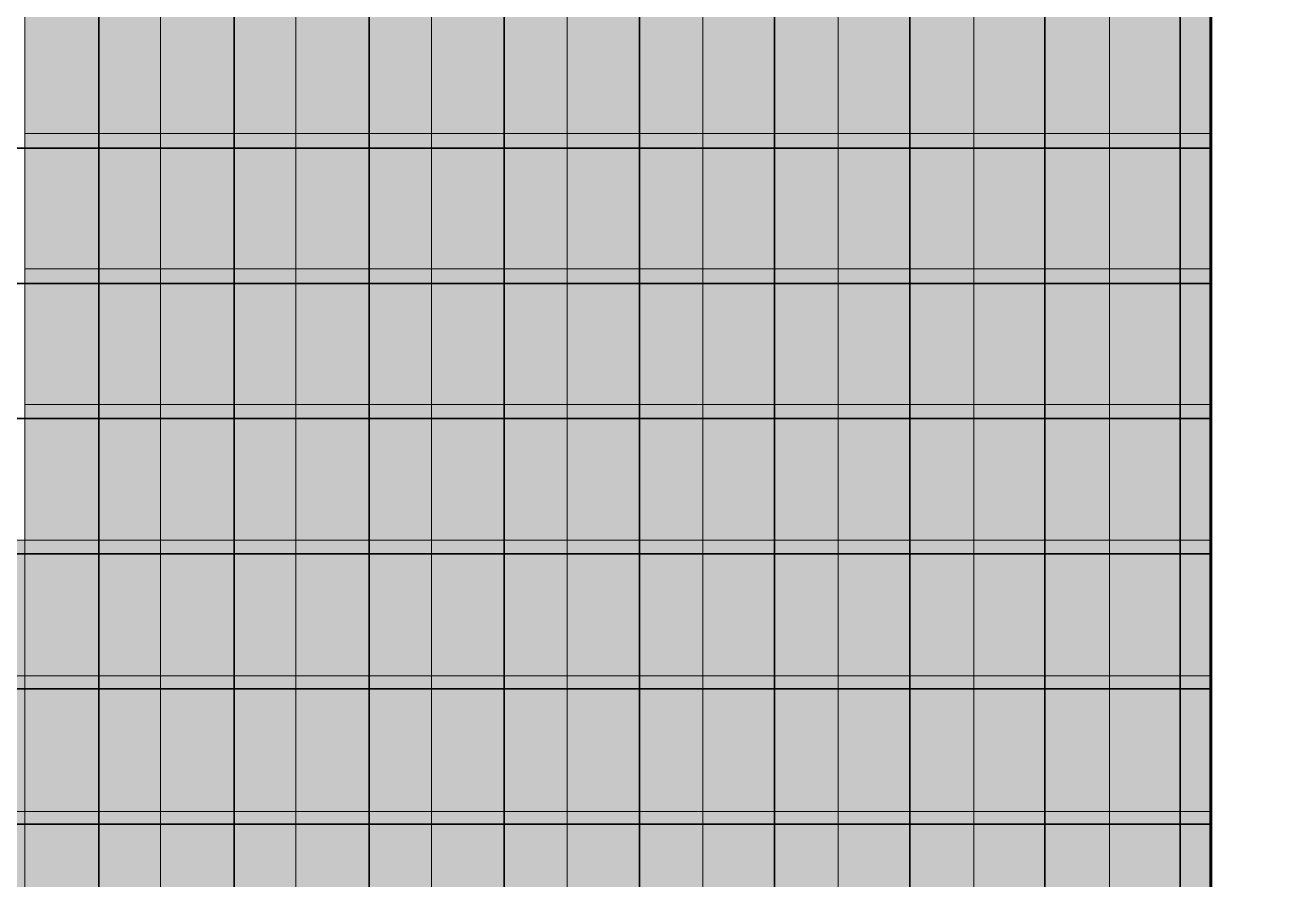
# Model space of a CAD drawing. Header units: millimetres. Extents: x -510890 to 418982, y -118257 to 141350.
# Drawn here: x 206461 to 211036, y -50926 to -47775 of the extents above; entities that cross this region are included whole.
import ezdxf

# ---------------------------------------------------------------- set-up
doc = ezdxf.new("R2010")
doc.units = ezdxf.units.MM
doc.layers.add('АР_Площадь контур', color=220, linetype='Continuous', lineweight=35, plot=False)

msp = doc.modelspace()

# ---------------------------------------------------------------- hatches: boundary and pattern name
at = {"layer": 'АР_Площадь контур', "true_color": 0x000000, "transparency": 33554687}
h = msp.add_hatch(dxfattribs=at)
h.set_pattern_fill('ANSI37', color=18, scale=157, angle=45, style=0)
h.set_pattern_definition([(90, (139938.06, -126491.3), (-498.475, 0), []), (180, (139938.06, -126491.3), (-6e-14, -498.475), [])])
h.paths.add_polyline_path([(210835.5, -53230.6), (204460.5, -53230.6), (204460.5, -44625.2), (210835.5, -44625.2), (210835.5, -48205.6), (210834.3, -48205.6), (210836.7, -49446.1), (210835.5, -49445.1), (210835.5, -51630.6), (211035.5, -51630.6), (211035.5, -53130.6), (210835.5, -53130.6)])
at = {"layer": 'АР_Площадь контур', "lineweight": 5, "ltscale": 300, "true_color": 0xb8b9bc, "transparency": 33554687}
h = msp.add_hatch(color=9, dxfattribs=at)
h.dxf.hatch_style = 1
h.paths.add_polyline_path([(206961, -47675.6), (206461, -47675.6), (206461, -48175.6), (206961, -48175.6)])
at = {"layer": 'АР_Площадь контур', "lineweight": 5, "ltscale": 300, "transparency": 33554687}
h = msp.add_hatch(color=252, dxfattribs=at)
h.dxf.hatch_style = 1
h.paths.add_polyline_path([(207461, -47675.6), (206961, -47675.6), (206961, -48175.6), (207461, -48175.6)])
at = {"layer": 'АР_Площадь контур', "lineweight": 5, "ltscale": 300, "true_color": 0x828487, "transparency": 33554687}
h = msp.add_hatch(color=252, dxfattribs=at)
h.dxf.hatch_style = 1
h.paths.add_polyline_path([(207961, -47675.6), (207461, -47675.6), (207461, -48175.6), (207961, -48175.6)])
h = msp.add_hatch(color=252, dxfattribs=at)
h.dxf.hatch_style = 1
h.paths.add_polyline_path([(208461, -47675.6), (207961, -47675.6), (207961, -48175.6), (208461, -48175.6)])
h = msp.add_hatch(color=252, dxfattribs=at)
h.dxf.hatch_style = 1
h.paths.add_polyline_path([(208961, -47675.6), (208461, -47675.6), (208461, -48175.6), (208961, -48175.6)])
at = {"layer": 'АР_Площадь контур', "lineweight": 5, "ltscale": 300, "true_color": 0xb8b9bc, "transparency": 33554687}
h = msp.add_hatch(color=9, dxfattribs=at)
h.dxf.hatch_style = 1
h.paths.add_polyline_path([(209461, -47675.6), (208961, -47675.6), (208961, -48175.6), (209461, -48175.6)])
at = {"layer": 'АР_Площадь контур', "lineweight": 5, "ltscale": 300, "transparency": 33554687}
h = msp.add_hatch(color=252, dxfattribs=at)
h.dxf.hatch_style = 1
h.paths.add_polyline_path([(209961, -47675.6), (209461, -47675.6), (209461, -48175.6), (209961, -48175.6)])
h = msp.add_hatch(color=252, dxfattribs=at)
h.dxf.hatch_style = 1
h.paths.add_polyline_path([(210461, -47675.6), (209961, -47675.6), (209961, -48175.6), (210461, -48175.6)])
h = msp.add_hatch(color=252, dxfattribs=at)
h.dxf.hatch_style = 1
h.paths.add_polyline_path([(210835.5, -48675.6), (210835.5, -48205.6), (210835.5, -47675.6), (210461, -47675.6), (210461, -48675.6)])
at = {"layer": 'АР_Площадь контур', "lineweight": 5, "ltscale": 300, "true_color": 0xb8b9bc, "transparency": 33554687}
h = msp.add_hatch(color=9, dxfattribs=at)
h.dxf.hatch_style = 1
h.paths.add_polyline_path([(210461, -52175.6), (209961, -52175.6)], flags=17)
h.paths.add_polyline_path([(210461, -51675.6), (209961, -51675.6), (209961, -52175.6), (210461, -52175.6)])
h.paths.add_polyline_path([(209961, -51675.6), (209461, -51675.6), (209461, -52175.6), (209961, -52175.6)])
h.paths.add_polyline_path([(209961, -50675.6), (209461, -50675.6), (209461, -51675.6), (209961, -51675.6)])
h.paths.add_polyline_path([(209461, -51175.6), (208961, -51175.6)], flags=17)
h.paths.add_polyline_path([(209461, -50675.6), (208961, -50675.6), (208961, -51175.6), (209461, -51175.6)])
h.paths.add_polyline_path([(208961, -50675.6), (208461, -50675.6), (208461, -51175.6), (208961, -51175.6)])
h.paths.add_polyline_path([(208961, -49675.6), (208461, -49675.6), (208461, -50675.6), (208961, -50675.6)])
h.paths.add_polyline_path([(208461, -50175.6), (207961, -50175.6)])
h.paths.add_polyline_path([(208461, -49675.6), (207961, -49675.6), (207961, -50175.6), (208461, -50175.6)])
h.paths.add_polyline_path([(207961, -49675.6), (207461, -49675.6), (207461, -50175.6), (207961, -50175.6)])
h.paths.add_polyline_path([(207461, -49175.6), (206961, -49175.6)])
h.paths.add_polyline_path([(206461, -48175.6), (205961, -48175.6)], flags=17)
h = msp.add_hatch(color=9, dxfattribs=at)
h.dxf.hatch_style = 1
h.paths.add_polyline_path([(206961, -48175.6), (206461, -48175.6), (206461, -48675.6), (206961, -48675.6)])
at = {"layer": 'АР_Площадь контур', "lineweight": 5, "ltscale": 300, "transparency": 33554687}
h = msp.add_hatch(color=252, dxfattribs=at)
h.dxf.hatch_style = 1
h.paths.add_polyline_path([(207461, -48175.6), (206961, -48175.6), (206961, -48675.6), (207461, -48675.6)])
h = msp.add_hatch(color=252, dxfattribs=at)
h.dxf.hatch_style = 1
h.paths.add_polyline_path([(207961, -48175.6), (207461, -48175.6), (207461, -48675.6), (207961, -48675.6)])
h = msp.add_hatch(color=252, dxfattribs=at)
h.dxf.hatch_style = 1
h.paths.add_polyline_path([(208461, -48175.6), (207961, -48175.6), (207961, -49175.6), (208461, -49175.6)])
at = {"layer": 'АР_Площадь контур', "lineweight": 5, "ltscale": 300, "true_color": 0x828487, "transparency": 33554687}
h = msp.add_hatch(color=252, dxfattribs=at)
h.dxf.hatch_style = 1
h.paths.add_polyline_path([(208961, -48175.6), (208461, -48175.6), (208461, -48675.6), (208961, -48675.6)])
at = {"layer": 'АР_Площадь контур', "lineweight": 5, "ltscale": 300, "true_color": 0xb8b9bc, "transparency": 33554687}
h = msp.add_hatch(color=9, dxfattribs=at)
h.dxf.hatch_style = 1
h.paths.add_polyline_path([(209461, -48175.6), (208961, -48175.6), (208961, -48675.6), (209461, -48675.6)])
h = msp.add_hatch(color=9, dxfattribs=at)
h.dxf.hatch_style = 1
h.paths.add_polyline_path([(209961, -48175.6), (209461, -48175.6), (209461, -48675.6), (209961, -48675.6)])
h = msp.add_hatch(color=9, dxfattribs=at)
h.dxf.hatch_style = 1
h.paths.add_polyline_path([(210461, -48175.6), (209961, -48175.6), (209961, -49175.6), (210461, -49175.6)])
h = msp.add_hatch(color=9, dxfattribs=at)
h.dxf.hatch_style = 1
h.paths.add_polyline_path([(206961, -48675.6), (206461, -48675.6), (206461, -49175.6), (206961, -49175.6)])
h = msp.add_hatch(color=9, dxfattribs=at)
h.dxf.hatch_style = 1
h.paths.add_polyline_path([(207461, -48675.6), (206961, -48675.6), (206961, -49175.6), (207461, -49175.6)])
h = msp.add_hatch(color=9, dxfattribs=at)
h.dxf.hatch_style = 1
h.paths.add_polyline_path([(207961, -48675.6), (207461, -48675.6), (207461, -49175.6), (207961, -49175.6)])
at = {"layer": 'АР_Площадь контур', "lineweight": 5, "ltscale": 300, "true_color": 0x828487, "transparency": 33554687}
h = msp.add_hatch(color=252, dxfattribs=at)
h.dxf.hatch_style = 1
h.paths.add_polyline_path([(208961, -48675.6), (208461, -48675.6), (208461, -49175.6), (208961, -49175.6)])
h = msp.add_hatch(color=252, dxfattribs=at)
h.dxf.hatch_style = 1
h.paths.add_polyline_path([(209461, -48675.6), (208961, -48675.6), (208961, -49175.6), (209461, -49175.6)])
h = msp.add_hatch(color=252, dxfattribs=at)
h.dxf.hatch_style = 1
h.paths.add_polyline_path([(209961, -48675.6), (209461, -48675.6), (209461, -49175.6), (209961, -49175.6)])
at = {"layer": 'АР_Площадь контур', "lineweight": 5, "ltscale": 300, "transparency": 33554687}
h = msp.add_hatch(color=252, dxfattribs=at)
h.dxf.hatch_style = 1
h.paths.add_polyline_path([(210835.5, -49175.6), (210835.5, -48675.6), (210461, -48675.6), (210461, -49175.6)])
at = {"layer": 'АР_Площадь контур', "lineweight": 5, "ltscale": 300, "true_color": 0x828487, "transparency": 33554687}
h = msp.add_hatch(color=252, dxfattribs=at)
h.dxf.hatch_style = 1
h.paths.add_polyline_path([(207461, -49175.6), (206461, -49175.6), (206461, -49675.6), (207461, -49675.6)])
at = {"layer": 'АР_Площадь контур', "lineweight": 5, "ltscale": 300, "true_color": 0xb8b9bc, "transparency": 33554687}
h = msp.add_hatch(color=9, dxfattribs=at)
h.dxf.hatch_style = 1
h.paths.add_polyline_path([(207961, -49175.6), (207461, -49175.6), (207461, -49675.6), (207961, -49675.6)])
at = {"layer": 'АР_Площадь контур', "lineweight": 5, "ltscale": 300, "transparency": 33554687}
h = msp.add_hatch(color=252, dxfattribs=at)
h.dxf.hatch_style = 1
h.paths.add_polyline_path([(208461, -49175.6), (207961, -49175.6), (207961, -49675.6), (208461, -49675.6)])
h = msp.add_hatch(color=252, dxfattribs=at)
h.dxf.hatch_style = 1
h.paths.add_polyline_path([(209461, -49175.6), (208461, -49175.6), (208461, -49675.6), (209461, -49675.6)])
at = {"layer": 'АР_Площадь контур', "lineweight": 5, "ltscale": 300, "true_color": 0x828487, "transparency": 33554687}
h = msp.add_hatch(color=252, dxfattribs=at)
h.dxf.hatch_style = 1
h.paths.add_polyline_path([(209961, -49175.6), (209461, -49175.6), (209461, -49675.6), (209961, -49675.6)])
at = {"layer": 'АР_Площадь контур', "lineweight": 5, "ltscale": 300, "true_color": 0xb8b9bc, "transparency": 33554687}
h = msp.add_hatch(color=9, dxfattribs=at)
h.dxf.hatch_style = 1
h.paths.add_polyline_path([(210461, -49175.6), (209961, -49175.6), (209961, -49675.6), (210461, -49675.6)])
at = {"layer": 'АР_Площадь контур', "lineweight": 5, "ltscale": 300, "true_color": 0xc7c8ca, "transparency": 33554687}
h = msp.add_hatch(color=9, dxfattribs=at)
h.dxf.hatch_style = 1
h.paths.add_polyline_path([(210835.5, -49675.6), (210835.5, -49175.6), (210461, -49175.6), (210461, -49326.9), (210460.7, -49675.5)])
at = {"layer": 'АР_Площадь контур', "lineweight": 5, "ltscale": 300, "true_color": 0xb8b9bc, "transparency": 33554687}
h = msp.add_hatch(color=9, dxfattribs=at)
h.dxf.hatch_style = 1
h.paths.add_polyline_path([(204961, -49675.6), (204461, -49675.6)], flags=17)
h.paths.add_polyline_path([(205461, -50175.6), (204961, -50175.6), (204961, -50675.6), (205461, -50675.6)])
h.paths.add_polyline_path([(205961, -50175.6), (205461, -50175.6), (205461, -50675.6), (205961, -50675.6)])
h.paths.add_polyline_path([(205961, -50675.6), (205461, -50675.6)], flags=17)
h.paths.add_polyline_path([(206461, -50175.6), (205961, -50175.6), (205961, -51175.6), (206461, -51175.6)])
h.paths.add_polyline_path([(206461, -51175.6), (205961, -51175.6), (205961, -51675.6), (206461, -51675.6)])
h.paths.add_polyline_path([(206961, -51175.6), (206461, -51175.6), (206461, -51675.6), (206961, -51675.6)])
h.paths.add_polyline_path([(206961, -51675.6), (206461, -51675.6)])
h.paths.add_polyline_path([(207461, -51175.6), (206961, -51175.6), (206961, -52175.6), (207461, -52175.6)])
h.paths.add_polyline_path([(207461, -52175.6), (206961, -52175.6), (206961, -52675.6), (207461, -52675.6)])
h.paths.add_polyline_path([(207961, -52175.6), (207461, -52175.6), (207461, -52675.6), (207961, -52675.6)])
h.paths.add_polyline_path([(207961, -52675.6), (207461, -52675.6)], flags=17)
h.paths.add_polyline_path([(208461, -52175.6), (207961, -52175.6), (207961, -53175.6), (208461, -53175.6)])
h.paths.add_polyline_path([(208461, -53175.6), (207961, -53175.6), (207961, -53675.6), (208461, -53675.6)])
h.paths.add_polyline_path([(208961, -53175.6), (208461, -53175.6), (208461, -53675.6), (208961, -53675.6)])
h.paths.add_polyline_path([(208961, -53675.6), (208461, -53675.6)], flags=17)
h.paths.add_polyline_path([(209461, -53175.6), (208961, -53175.6), (208961, -54175.6), (209461, -54175.6)])
h.paths.add_polyline_path([(209461, -54175.6), (208961, -54175.6), (208961, -54675.6), (209461, -54675.6)])
h.paths.add_polyline_path([(209961, -54175.6), (209461, -54175.6), (209461, -54675.6), (209961, -54675.6)])
h.paths.add_polyline_path([(209961, -54675.6), (209961, -55175.6)], flags=17)
h.paths.add_polyline_path([(210461, -54175.6), (209961, -54175.6), (209961, -55175.6), (210461, -55175.6)])
h.paths.add_polyline_path([(210461, -55175.6), (209961, -55175.6), (209961, -55675.6), (210461, -55675.6)])
h.paths.add_polyline_path([(205461, -49675.6), (204961, -49675.6), (204961, -50175.6), (205461, -50175.6)])
at = {"layer": 'АР_Площадь контур', "lineweight": 5, "ltscale": 300, "transparency": 33554687}
h = msp.add_hatch(color=252, dxfattribs=at)
h.dxf.hatch_style = 1
h.paths.add_polyline_path([(206461, -49675.6), (205961, -49675.6), (205961, -49744.8), (206461, -49744.8)])
h = msp.add_hatch(color=252, dxfattribs=at)
h.dxf.hatch_style = 1
h.paths.add_polyline_path([(206961, -49675.6), (206461, -49675.6), (206461, -49744.8), (206961, -49744.8)])
at = {"layer": 'АР_Площадь контур', "lineweight": 5, "ltscale": 300, "true_color": 0x828487, "transparency": 33554687}
h = msp.add_hatch(color=252, dxfattribs=at)
h.dxf.hatch_style = 1
h.paths.add_polyline_path([(207460.9, -49675.6), (206960.9, -49675.6), (206960.9, -49744.8), (207460.9, -49744.8)])
at = {"layer": 'АР_Площадь контур', "lineweight": 5, "ltscale": 300, "transparency": 33554687}
h = msp.add_hatch(color=252, dxfattribs=at)
h.dxf.hatch_style = 1
h.paths.add_polyline_path([(209461, -49675.6), (208961, -49675.6), (208961, -49744.8), (209461, -49744.8)])
at = {"layer": 'АР_Площадь контур', "lineweight": 5, "ltscale": 300, "true_color": 0x828487, "transparency": 33554687}
h = msp.add_hatch(color=252, dxfattribs=at)
h.dxf.hatch_style = 1
h.paths.add_polyline_path([(209961, -49675.6), (209461, -49675.6), (209461, -49744.8), (209961, -49744.8)])
h = msp.add_hatch(color=252, dxfattribs=at)
h.dxf.hatch_style = 1
h.paths.add_polyline_path([(210461, -49675.6), (209961, -49675.6), (209961, -49744.8), (210461, -49744.8)])
h = msp.add_hatch(color=252, dxfattribs=at)
h.dxf.hatch_style = 1
h.paths.add_polyline_path([(210835.5, -49744.8), (210835.5, -49675.6), (210461, -49675.6), (210461, -49744.8)])
at = {"layer": 'АР_Площадь контур', "lineweight": 5, "ltscale": 300, "transparency": 33554687}
h = msp.add_hatch(color=252, dxfattribs=at)
h.dxf.hatch_style = 1
h.paths.add_polyline_path([(206461, -49744.8), (205961, -49744.8), (205961, -50175.6), (206461, -50175.6)])
h = msp.add_hatch(color=252, dxfattribs=at)
h.dxf.hatch_style = 1
h.paths.add_polyline_path([(206961, -49744.8), (206461, -49744.8), (206461, -50175.6), (206961, -50175.6)])
at = {"layer": 'АР_Площадь контур', "lineweight": 5, "ltscale": 300, "true_color": 0x828487, "transparency": 33554687}
h = msp.add_hatch(color=252, dxfattribs=at)
h.dxf.hatch_style = 1
h.paths.add_polyline_path([(207460.9, -49744.8), (206960.9, -49744.8), (206960.9, -50175.6), (207460.9, -50175.6)])
at = {"layer": 'АР_Площадь контур', "lineweight": 5, "ltscale": 300, "transparency": 33554687}
h = msp.add_hatch(color=252, dxfattribs=at)
h.dxf.hatch_style = 1
h.paths.add_polyline_path([(209461, -49744.8), (208961, -49744.8), (208961, -50175.6), (209461, -50175.6)])
at = {"layer": 'АР_Площадь контур', "lineweight": 5, "ltscale": 300, "true_color": 0x828487, "transparency": 33554687}
h = msp.add_hatch(color=252, dxfattribs=at)
h.dxf.hatch_style = 1
h.paths.add_polyline_path([(209961, -49744.8), (209461, -49744.8), (209461, -50175.6), (209961, -50175.6)])
h = msp.add_hatch(color=252, dxfattribs=at)
h.dxf.hatch_style = 1
h.paths.add_polyline_path([(210461, -49744.8), (209961, -49744.8), (209961, -50175.6), (210461, -50175.6)])
h = msp.add_hatch(color=252, dxfattribs=at)
h.dxf.hatch_style = 1
h.paths.add_polyline_path([(210835.5, -50175.6), (210835.5, -49744.8), (210461, -49744.8), (210461, -50175.6)])
at = {"layer": 'АР_Площадь контур', "lineweight": 5, "ltscale": 300, "transparency": 33554687}
h = msp.add_hatch(color=252, dxfattribs=at)
h.dxf.hatch_style = 1
h.paths.add_polyline_path([(206961, -50175.6), (206461, -50175.6), (206461, -50675.6), (206961, -50675.6)])
at = {"layer": 'АР_Площадь контур', "lineweight": 5, "ltscale": 300, "true_color": 0x828487, "transparency": 33554687}
h = msp.add_hatch(color=252, dxfattribs=at)
h.dxf.hatch_style = 1
h.paths.add_polyline_path([(207460.9, -50175.6), (206960.9, -50175.6), (206960.9, -50675.6), (207460.9, -50675.6)])
h = msp.add_hatch(color=252, dxfattribs=at)
h.dxf.hatch_style = 1
h.paths.add_polyline_path([(207960.9, -50175.6), (207460.9, -50175.6), (207460.9, -50675.6), (207960.9, -50675.6)])
h = msp.add_hatch(color=252, dxfattribs=at)
h.dxf.hatch_style = 1
h.paths.add_polyline_path([(208460.9, -50175.6), (207960.9, -50175.6), (207960.9, -50675.6), (208460.9, -50675.6)])
at = {"layer": 'АР_Площадь контур', "lineweight": 5, "ltscale": 300, "transparency": 33554687}
h = msp.add_hatch(color=252, dxfattribs=at)
h.dxf.hatch_style = 1
h.paths.add_polyline_path([(209461, -50175.6), (208961, -50175.6), (208961, -50675.6), (209461, -50675.6)])
h = msp.add_hatch(color=252, dxfattribs=at)
h.dxf.hatch_style = 1
h.paths.add_polyline_path([(209961, -50175.6), (209461, -50175.6), (209461, -50675.6), (209961, -50675.6)])
h = msp.add_hatch(color=252, dxfattribs=at)
h.dxf.hatch_style = 1
h.paths.add_polyline_path([(210461, -50175.6), (209961, -50175.6), (209961, -50675.6), (210461, -50675.6)])
at = {"layer": 'АР_Площадь контур', "lineweight": 5, "ltscale": 300, "true_color": 0x828487, "transparency": 33554687}
h = msp.add_hatch(color=252, dxfattribs=at)
h.dxf.hatch_style = 1
h.paths.add_polyline_path([(210835.5, -50675.6), (210835.5, -50175.6), (210461, -50175.6), (210461, -50675.6)])
at = {"layer": 'АР_Площадь контур', "lineweight": 5, "ltscale": 300, "transparency": 33554687}
h = msp.add_hatch(color=252, dxfattribs=at)
h.dxf.hatch_style = 1
h.paths.add_polyline_path([(206961, -50675.6), (206461, -50675.6), (206461, -51175.6), (206961, -51175.6)])
h = msp.add_hatch(color=252, dxfattribs=at)
h.dxf.hatch_style = 1
h.paths.add_polyline_path([(207461, -50675.6), (206961, -50675.6), (206961, -51175.6), (207461, -51175.6)])
h = msp.add_hatch(color=252, dxfattribs=at)
h.dxf.hatch_style = 1
h.paths.add_polyline_path([(207961, -50675.6), (207461, -50675.6), (207461, -51175.6), (207961, -51175.6)])
at = {"layer": 'АР_Площадь контур', "lineweight": 5, "ltscale": 300, "true_color": 0x828487, "transparency": 33554687}
h = msp.add_hatch(color=252, dxfattribs=at)
h.dxf.hatch_style = 1
h.paths.add_polyline_path([(208460.9, -50675.6), (207960.9, -50675.6), (207960.9, -51175.6), (208460.9, -51175.6)])
at = {"layer": 'АР_Площадь контур', "lineweight": 5, "ltscale": 300, "transparency": 33554687}
h = msp.add_hatch(color=252, dxfattribs=at)
h.dxf.hatch_style = 1
h.paths.add_polyline_path([(210461, -50675.6), (209961, -50675.6), (209961, -51175.6), (210461, -51175.6)])
at = {"layer": 'АР_Площадь контур', "lineweight": 5, "ltscale": 300, "true_color": 0x828487, "transparency": 33554687}
h = msp.add_hatch(color=252, dxfattribs=at)
h.dxf.hatch_style = 1
h.paths.add_polyline_path([(210835.5, -51175.6), (210835.5, -50675.6), (210461, -50675.6), (210461, -51175.6)])

# ---------------------------------------------------------------- linework, layer by layer
at = {"layer": 'АР_Площадь контур', "lineweight": 5, "ltscale": 300}
msp.add_lwpolyline([(204460.5, -44625.3), (210835.5, -44625.3), (210835.5, -48205.6), (210835.5, -51745.5), (211035.5, -51745.5), (211035.5, -53245.5), (210835.5, -53245.5), (210835.5, -54330.7), (211035.5, -54330.7), (211035.5, -55830.7), (210835.5, -55830.7), (210835.5, -61675.6), (204560.5, -61675.6), (204560.5, -61675.6), (204460.7, -61675.6)], close=True, dxfattribs=at)
at = {"layer": 'АР_Площадь контур', "lineweight": 60}
msp.add_lwpolyline([(204461, -44625.3), (210835.5, -44625.3), (210835.5, -51745.5)], dxfattribs=at)
at = {"layer": 'АР_Площадь контур', "lineweight": 5, "ltscale": 300}
for points in [[(206961, -48175.6), (206961, -47675.6), (206461, -47675.6), (206461, -48175.6), (206961, -48175.6)], [(207461, -48175.6), (207461, -47675.6), (206961, -47675.6), (206961, -48175.6), (207461, -48175.6)], [(207961, -48175.6), (207961, -47675.6), (207461, -47675.6), (207461, -48175.6), (207961, -48175.6)], [(208461, -48175.6), (208461, -47675.6), (207961, -47675.6), (207961, -48175.6), (208461, -48175.6)], [(208961, -48175.6), (208961, -47675.6), (208461, -47675.6), (208461, -48175.6), (208961, -48175.6)], [(209461, -48175.6), (209461, -47675.6), (208961, -47675.6), (208961, -48175.6), (209461, -48175.6)], [(209961, -48175.6), (209961, -47675.6), (209461, -47675.6), (209461, -48175.6), (209961, -48175.6)], [(210461, -48175.6), (210461, -47675.6), (209961, -47675.6), (209961, -48175.6), (210461, -48175.6)], [(210835.5, -47675.6), (210461, -47675.6), (210461, -48175.6), (210835.5, -48175.6)], [(206961, -48675.6), (206961, -48175.6), (206461, -48175.6), (206461, -48675.6), (206961, -48675.6)], [(207461, -48675.6), (207461, -48175.6), (206961, -48175.6), (206961, -48675.6), (207461, -48675.6)], [(207961, -48675.6), (207961, -48175.6), (207461, -48175.6), (207461, -48675.6), (207961, -48675.6)], [(208461, -48675.6), (208461, -48175.6), (207961, -48175.6), (207961, -48675.6), (208461, -48675.6)], [(208961, -48675.6), (208961, -48175.6), (208461, -48175.6), (208461, -48675.6), (208961, -48675.6)], [(209461, -48675.6), (209461, -48175.6), (208961, -48175.6), (208961, -48675.6), (209461, -48675.6)], [(209961, -48675.6), (209961, -48175.6), (209461, -48175.6), (209461, -48675.6), (209961, -48675.6)], [(210461, -48675.6), (210461, -48175.6), (209961, -48175.6), (209961, -48675.6), (210461, -48675.6)], [(210835.5, -48175.6), (210461, -48175.6), (210461, -48675.6), (210835.5, -48675.6)], [(206961, -49175.6), (206961, -48675.6), (206461, -48675.6), (206461, -49175.6), (206961, -49175.6)], [(207461, -49175.6), (207461, -48675.6), (206961, -48675.6), (206961, -49175.6), (207461, -49175.6)], [(207961, -49175.6), (207961, -48675.6), (207461, -48675.6), (207461, -49175.6), (207961, -49175.6)], [(208461, -49175.6), (208461, -48675.6), (207961, -48675.6), (207961, -49175.6), (208461, -49175.6)], [(208961, -49175.6), (208961, -48675.6), (208461, -48675.6), (208461, -49175.6), (208961, -49175.6)], [(209461, -49175.6), (209461, -48675.6), (208961, -48675.6), (208961, -49175.6), (209461, -49175.6)], [(209961, -49175.6), (209961, -48675.6), (209461, -48675.6), (209461, -49175.6), (209961, -49175.6)], [(210461, -49175.6), (210461, -48675.6), (209961, -48675.6), (209961, -49175.6), (210461, -49175.6)], [(210835.5, -48675.6), (210461, -48675.6), (210461, -49175.6), (210835.5, -49175.6)], [(206961, -49675.6), (206961, -49175.6), (206461, -49175.6), (206461, -49675.6), (206961, -49675.6)], [(207461, -49675.6), (207461, -49175.6), (206961, -49175.6), (206961, -49675.6), (207461, -49675.6)], [(207961, -49675.6), (207961, -49175.6), (207461, -49175.6), (207461, -49675.6), (207961, -49675.6)], [(208461, -49675.6), (208461, -49175.6), (207961, -49175.6), (207961, -49675.6), (208461, -49675.6)], [(208961, -49675.6), (208961, -49175.6), (208461, -49175.6), (208461, -49675.6), (208961, -49675.6)], [(209461, -49675.6), (209461, -49175.6), (208961, -49175.6), (208961, -49675.6), (209461, -49675.6)], [(209961, -49675.6), (209961, -49175.6), (209461, -49175.6), (209461, -49675.6), (209961, -49675.6)], [(210461, -49675.6), (210461, -49175.6), (209961, -49175.6), (209961, -49675.6), (210461, -49675.6)], [(210835.5, -49175.6), (210461, -49175.6), (210461, -49675.6)], [(206461, -50175.6), (206461, -49675.6), (205961, -49675.6), (205961, -50175.6), (206461, -50175.6)], [(206961, -50175.6), (206961, -49675.6), (206461, -49675.6), (206461, -50175.6), (206961, -50175.6)], [(207461, -50175.6), (207461, -49675.6), (206961, -49675.6), (206961, -50175.6), (207461, -50175.6)], [(207961, -50175.6), (207961, -49675.6), (207461, -49675.6), (207461, -50175.6), (207961, -50175.6)], [(208461, -50175.6), (208461, -49675.6), (207961, -49675.6), (207961, -50175.6), (208461, -50175.6)], [(208961, -50175.6), (208961, -49675.6), (208461, -49675.6), (208461, -50175.6), (208961, -50175.6)], [(209461, -50175.6), (209461, -49675.6), (208961, -49675.6), (208961, -50175.6), (209461, -50175.6)], [(209961, -50175.6), (209961, -49675.6), (209461, -49675.6), (209461, -50175.6), (209961, -50175.6)], [(210461, -50175.6), (210461, -49675.6), (209961, -49675.6), (209961, -50175.6), (210461, -50175.6)], [(210835.5, -49675.6), (210461, -49675.6), (210461, -50175.6), (210835.5, -50175.6)], [(210461, -49675.6), (210835.5, -49675.6)], [(206461, -50675.6), (206461, -50175.6), (205961, -50175.6), (205961, -50675.6), (206461, -50675.6)], [(206961, -50675.6), (206961, -50175.6), (206461, -50175.6), (206461, -50675.6), (206961, -50675.6)], [(207461, -50675.6), (207461, -50175.6), (206961, -50175.6), (206961, -50675.6), (207461, -50675.6)], [(207961, -50675.6), (207961, -50175.6), (207461, -50175.6), (207461, -50675.6), (207961, -50675.6)], [(208461, -50675.6), (208461, -50175.6), (207961, -50175.6), (207961, -50675.6), (208461, -50675.6)], [(208961, -50675.6), (208961, -50175.6), (208461, -50175.6), (208461, -50675.6), (208961, -50675.6)], [(209461, -50675.6), (209461, -50175.6), (208961, -50175.6), (208961, -50675.6), (209461, -50675.6)], [(209961, -50675.6), (209961, -50175.6), (209461, -50175.6), (209461, -50675.6), (209961, -50675.6)], [(210461, -50675.6), (210461, -50175.6), (209961, -50175.6), (209961, -50675.6), (210461, -50675.6)], [(210835.5, -50175.6), (210461, -50175.6), (210461, -50675.6), (210835.5, -50675.6)], [(206461, -51175.6), (206461, -50675.6), (205961, -50675.6), (205961, -51175.6), (206461, -51175.6)], [(206961, -51175.6), (206961, -50675.6), (206461, -50675.6), (206461, -51175.6), (206961, -51175.6)], [(207461, -51175.6), (207461, -50675.6), (206961, -50675.6), (206961, -51175.6), (207461, -51175.6)], [(207961, -51175.6), (207961, -50675.6), (207461, -50675.6), (207461, -51175.6), (207961, -51175.6)], [(208461, -51175.6), (208461, -50675.6), (207961, -50675.6), (207961, -51175.6), (208461, -51175.6)], [(208961, -51175.6), (208961, -50675.6), (208461, -50675.6), (208461, -51175.6), (208961, -51175.6)], [(209461, -51175.6), (209461, -50675.6), (208961, -50675.6), (208961, -51175.6), (209461, -51175.6)], [(209961, -51175.6), (209961, -50675.6), (209461, -50675.6), (209461, -51175.6), (209961, -51175.6)], [(210461, -51175.6), (210461, -50675.6), (209961, -50675.6), (209961, -51175.6), (210461, -51175.6)], [(210835.5, -50675.6), (210461, -50675.6), (210461, -51175.6), (210835.5, -51175.6)]]:
    msp.add_lwpolyline(points, dxfattribs=at)

doc.saveas('drawing.dxf')
